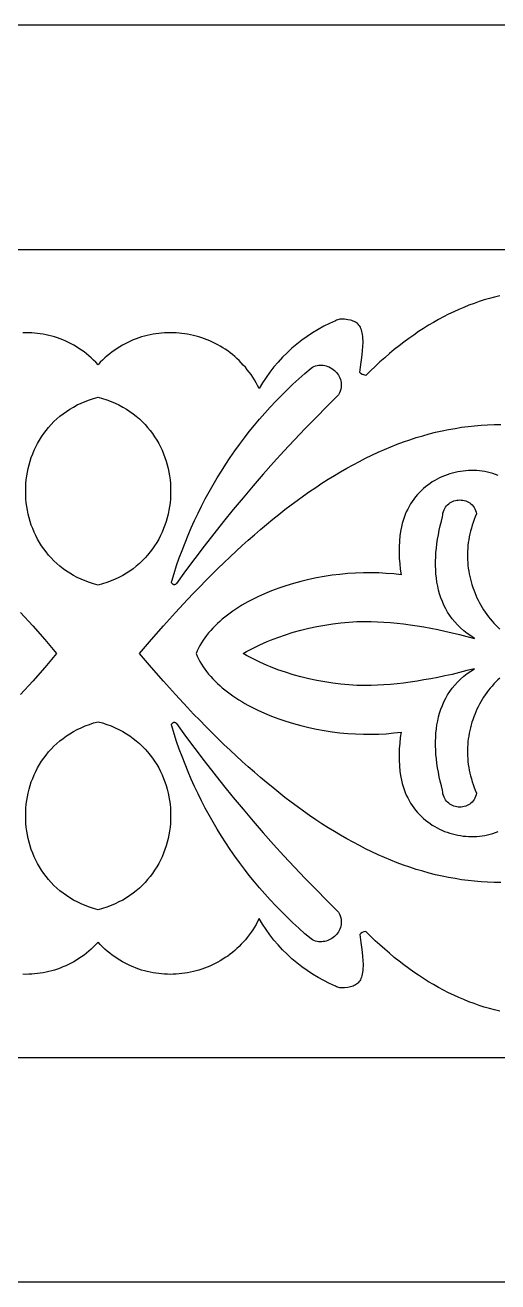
# Model space of a CAD drawing. Extents: x 1274 to 2074, y -191 to -51.
# Drawn here: x 1861.8 to 1914.4, y -190.5 to -50.5 of the extents above; entities that cross this region are included whole.
import ezdxf

# ---------------------------------------------------------------- set-up
doc = ezdxf.new("R2010")
doc.units = 0
doc.layers.add('LAYER_1', color=18, linetype='CONTINUOUS')

msp = doc.modelspace()

# ---------------------------------------------------------------- linework, layer by layer
at = {"layer": 'LAYER_1'}
for points in [[(2074.4, -190.54), (2074.4, -50.54), (1274.4, -50.54), (1274.4, -190.54)], [(1878.62, -112.73), (1878.58, -112.78), (1878.54, -112.82), (1878.49, -112.85), (1878.44, -112.87), (1878.39, -112.88), (1878.33, -112.88), (1878.28, -112.87), (1878.24, -112.85), (1878.19, -112.82), (1878.15, -112.79), (1878.12, -112.75), (1878.09, -112.7), (1878.07, -112.65), (1878.06, -112.6), (1878.07, -112.54), (1878.08, -112.48), (1878.35, -111.61), (1878.63, -110.75), (1878.92, -109.89), (1879.23, -109.05), (1879.56, -108.2), (1879.9, -107.37), (1880.25, -106.54), (1880.62, -105.72), (1881.01, -104.91), (1881.41, -104.11), (1881.82, -103.31), (1882.25, -102.52), (1882.69, -101.74), (1883.15, -100.97), (1883.62, -100.21), (1884.1, -99.45), (1884.6, -98.71), (1885.11, -97.97), (1885.63, -97.24), (1886.17, -96.53), (1886.72, -95.82), (1887.28, -95.12), (1887.86, -94.43), (1888.44, -93.76), (1889.05, -93.09), (1889.66, -92.44), (1890.29, -91.79), (1890.92, -91.16), (1891.57, -90.54), (1892.24, -89.93), (1892.91, -89.33), (1893.6, -88.74), (1893.76, -88.65), (1893.92, -88.57), (1894.09, -88.51), (1894.26, -88.46), (1894.43, -88.43), (1894.6, -88.42), (1894.78, -88.42), (1894.95, -88.43), (1895.12, -88.46), (1895.29, -88.5), (1895.45, -88.56), (1895.61, -88.62), (1895.77, -88.7), (1895.92, -88.79), (1896.06, -88.89), (1896.2, -89), (1896.32, -89.12), (1896.44, -89.25), (1896.55, -89.38), (1896.65, -89.53), (1896.73, -89.68), (1896.8, -89.84), (1896.86, -90.01), (1896.91, -90.18), (1896.94, -90.35), (1896.95, -90.54), (1896.95, -90.72), (1896.93, -90.91), (1896.89, -91.11), (1896.84, -91.31), (1896.76, -91.5), (1896.66, -91.71), (1896.59, -91.79), (1895.36, -93.01), (1894.15, -94.23), (1892.95, -95.47), (1891.76, -96.73), (1890.58, -97.99), (1889.43, -99.27), (1888.28, -100.56), (1887.15, -101.87), (1886.03, -103.18), (1884.93, -104.51), (1883.84, -105.85), (1882.77, -107.2), (1881.71, -108.57), (1880.66, -109.95), (1879.63, -111.33)], [(1869.89, -112.93), (1869.39, -112.79), (1868.91, -112.64), (1868.44, -112.46), (1867.99, -112.27), (1867.56, -112.06), (1867.14, -111.84), (1866.74, -111.6), (1866.36, -111.35), (1865.98, -111.09), (1865.63, -110.81), (1865.29, -110.52), (1864.97, -110.21), (1864.66, -109.89), (1864.37, -109.57), (1864.09, -109.23), (1863.83, -108.88), (1863.59, -108.53), (1863.36, -108.16), (1863.15, -107.79), (1862.95, -107.41), (1862.77, -107.02), (1862.6, -106.63), (1862.45, -106.23), (1862.32, -105.82), (1862.2, -105.41), (1862.1, -105), (1862.01, -104.58), (1861.94, -104.16), (1861.89, -103.74), (1861.85, -103.31), (1861.82, -102.89), (1861.82, -102.46), (1861.82, -102.03), (1861.85, -101.61), (1861.89, -101.18), (1861.94, -100.76), (1862.01, -100.34), (1862.1, -99.92), (1862.2, -99.51), (1862.32, -99.1), (1862.45, -98.69), (1862.6, -98.29), (1862.77, -97.9), (1862.95, -97.51), (1863.15, -97.13), (1863.36, -96.76), (1863.59, -96.39), (1863.83, -96.04), (1864.09, -95.69), (1864.37, -95.35), (1864.66, -95.02), (1864.97, -94.71), (1865.29, -94.4), (1865.63, -94.11), (1865.98, -93.83), (1866.36, -93.57), (1866.74, -93.32), (1867.14, -93.08), (1867.56, -92.85), (1867.99, -92.65), (1868.44, -92.46), (1868.91, -92.28), (1869.39, -92.13), (1869.89, -91.99), (1870.38, -92.13), (1870.86, -92.28), (1871.33, -92.46), (1871.78, -92.65), (1872.21, -92.85), (1872.63, -93.08), (1873.03, -93.32), (1873.42, -93.57), (1873.79, -93.83), (1874.14, -94.11), (1874.48, -94.4), (1874.8, -94.71), (1875.11, -95.02), (1875.4, -95.35), (1875.68, -95.69), (1875.94, -96.04), (1876.18, -96.39), (1876.41, -96.76), (1876.63, -97.13), (1876.82, -97.51), (1877, -97.9), (1877.17, -98.29), (1877.32, -98.69), (1877.45, -99.1), (1877.57, -99.51), (1877.67, -99.92), (1877.76, -100.34), (1877.83, -100.76), (1877.89, -101.18), (1877.93, -101.61), (1877.95, -102.03), (1877.96, -102.46), (1877.95, -102.89), (1877.93, -103.31), (1877.89, -103.74), (1877.83, -104.16), (1877.76, -104.58), (1877.67, -105), (1877.57, -105.41), (1877.45, -105.82), (1877.32, -106.23), (1877.17, -106.63), (1877, -107.02), (1876.82, -107.41), (1876.63, -107.79), (1876.41, -108.16), (1876.18, -108.53), (1875.94, -108.88), (1875.68, -109.23), (1875.4, -109.57), (1875.11, -109.89), (1874.8, -110.21), (1874.48, -110.52), (1874.14, -110.81), (1873.79, -111.09), (1873.42, -111.35), (1873.03, -111.6), (1872.63, -111.84), (1872.21, -112.06), (1871.78, -112.27), (1871.33, -112.46), (1870.86, -112.64), (1870.38, -112.79)], [(1869.89, -149.09), (1869.39, -148.95), (1868.91, -148.79), (1868.44, -148.62), (1867.99, -148.43), (1867.56, -148.22), (1867.14, -148), (1866.74, -147.76), (1866.36, -147.51), (1865.98, -147.24), (1865.63, -146.96), (1865.29, -146.67), (1864.97, -146.37), (1864.66, -146.05), (1864.37, -145.73), (1864.09, -145.39), (1863.83, -145.04), (1863.59, -144.68), (1863.36, -144.32), (1863.15, -143.95), (1862.95, -143.56), (1862.77, -143.18), (1862.6, -142.78), (1862.45, -142.38), (1862.32, -141.98), (1862.2, -141.57), (1862.1, -141.15), (1862.01, -140.74), (1861.94, -140.32), (1861.89, -139.89), (1861.85, -139.47), (1861.82, -139.04), (1861.82, -138.62), (1861.82, -138.19), (1861.85, -137.77), (1861.89, -137.34), (1861.94, -136.92), (1862.01, -136.5), (1862.1, -136.08), (1862.2, -135.67), (1862.32, -135.26), (1862.45, -134.85), (1862.6, -134.45), (1862.77, -134.06), (1862.95, -133.67), (1863.15, -133.29), (1863.36, -132.92), (1863.59, -132.55), (1863.83, -132.19), (1864.09, -131.85), (1864.37, -131.51), (1864.66, -131.18), (1864.97, -130.87), (1865.29, -130.56), (1865.63, -130.27), (1865.98, -129.99), (1866.36, -129.72), (1866.74, -129.47), (1867.14, -129.23), (1867.56, -129.01), (1867.99, -128.81), (1868.44, -128.61), (1868.91, -128.44), (1869.39, -128.28), (1869.89, -128.15), (1870.38, -128.28), (1870.86, -128.44), (1871.33, -128.61), (1871.78, -128.81), (1872.21, -129.01), (1872.63, -129.23), (1873.03, -129.47), (1873.42, -129.72), (1873.79, -129.99), (1874.14, -130.27), (1874.48, -130.56), (1874.8, -130.87), (1875.11, -131.18), (1875.4, -131.51), (1875.68, -131.85), (1875.94, -132.19), (1876.18, -132.55), (1876.41, -132.92), (1876.63, -133.29), (1876.82, -133.67), (1877, -134.06), (1877.17, -134.45), (1877.32, -134.85), (1877.45, -135.26), (1877.57, -135.67), (1877.67, -136.08), (1877.76, -136.5), (1877.83, -136.92), (1877.89, -137.34), (1877.93, -137.77), (1877.95, -138.19), (1877.96, -138.62), (1877.95, -139.04), (1877.93, -139.47), (1877.89, -139.89), (1877.83, -140.32), (1877.76, -140.74), (1877.67, -141.15), (1877.57, -141.57), (1877.45, -141.98), (1877.32, -142.38), (1877.17, -142.78), (1877, -143.18), (1876.82, -143.56), (1876.63, -143.95), (1876.41, -144.32), (1876.18, -144.68), (1875.94, -145.04), (1875.68, -145.39), (1875.4, -145.73), (1875.11, -146.05), (1874.8, -146.37), (1874.48, -146.67), (1874.14, -146.96), (1873.79, -147.24), (1873.42, -147.51), (1873.03, -147.76), (1872.63, -148), (1872.21, -148.22), (1871.78, -148.43), (1871.33, -148.62), (1870.86, -148.79), (1870.38, -148.95)], [(1878.08, -128.6), (1878.07, -128.54), (1878.06, -128.48), (1878.07, -128.42), (1878.09, -128.37), (1878.12, -128.33), (1878.15, -128.29), (1878.19, -128.26), (1878.24, -128.23), (1878.28, -128.21), (1878.33, -128.2), (1878.39, -128.2), (1878.44, -128.21), (1878.49, -128.22), (1878.54, -128.25), (1878.58, -128.29), (1878.62, -128.34), (1879.63, -129.74), (1880.66, -131.13), (1881.71, -132.51), (1882.77, -133.87), (1883.84, -135.23), (1884.93, -136.57), (1886.03, -137.89), (1887.15, -139.21), (1888.28, -140.51), (1889.43, -141.81), (1890.58, -143.08), (1891.76, -144.35), (1892.95, -145.6), (1894.15, -146.84), (1895.36, -148.07), (1896.59, -149.28), (1896.66, -149.37), (1896.76, -149.57), (1896.84, -149.77), (1896.89, -149.97), (1896.93, -150.16), (1896.95, -150.35), (1896.95, -150.54), (1896.94, -150.72), (1896.91, -150.9), (1896.86, -151.07), (1896.8, -151.24), (1896.73, -151.4), (1896.65, -151.55), (1896.55, -151.69), (1896.44, -151.83), (1896.32, -151.96), (1896.2, -152.08), (1896.06, -152.19), (1895.92, -152.29), (1895.77, -152.38), (1895.61, -152.45), (1895.45, -152.52), (1895.29, -152.57), (1895.12, -152.62), (1894.95, -152.64), (1894.78, -152.66), (1894.6, -152.66), (1894.43, -152.65), (1894.26, -152.62), (1894.09, -152.57), (1893.92, -152.51), (1893.76, -152.43), (1893.6, -152.34), (1892.91, -151.75), (1892.24, -151.15), (1891.57, -150.54), (1890.92, -149.92), (1890.29, -149.29), (1889.66, -148.64), (1889.05, -147.99), (1888.44, -147.32), (1887.86, -146.64), (1887.28, -145.96), (1886.72, -145.26), (1886.17, -144.55), (1885.63, -143.83), (1885.11, -143.11), (1884.6, -142.37), (1884.1, -141.63), (1883.62, -140.87), (1883.15, -140.11), (1882.69, -139.34), (1882.25, -138.56), (1881.82, -137.77), (1881.41, -136.97), (1881.01, -136.17), (1880.62, -135.35), (1880.25, -134.53), (1879.9, -133.71), (1879.56, -132.87), (1879.23, -132.03), (1878.92, -131.18), (1878.63, -130.33), (1878.35, -129.47)]]:
    msp.add_lwpolyline(points, close=True, dxfattribs=at)
for points in [[(1348.71, -75.54), (2000.1, -75.54)], [(1914.6, -80.69), (1914.02, -80.83), (1913.45, -80.98), (1912.88, -81.15), (1912.31, -81.33), (1911.74, -81.53), (1911.17, -81.75), (1910.61, -81.98), (1910.04, -82.22), (1909.48, -82.48), (1908.91, -82.75), (1908.35, -83.03), (1907.79, -83.34), (1907.23, -83.65), (1906.68, -83.98), (1906.12, -84.32), (1905.57, -84.68), (1905.02, -85.06), (1904.48, -85.44), (1903.93, -85.84), (1903.39, -86.26), (1902.85, -86.69), (1902.32, -87.13), (1901.79, -87.59), (1901.26, -88.06), (1900.73, -88.55), (1900.21, -89.05), (1899.69, -89.56), (1899.48, -89.51), (1899.3, -89.44), (1899.14, -89.35), (1899.01, -89.24), (1899.15, -88.36), (1899.25, -87.57), (1899.33, -86.87), (1899.37, -86.25), (1899.38, -85.97), (1899.38, -85.71), (1899.37, -85.46), (1899.35, -85.24), (1899.33, -85.02), (1899.3, -84.83), (1899.26, -84.65), (1899.21, -84.49), (1899.15, -84.33), (1899.09, -84.2), (1899.02, -84.07), (1898.93, -83.96), (1898.85, -83.86), (1898.75, -83.77), (1898.64, -83.69), (1898.53, -83.61), (1898.41, -83.55), (1898.27, -83.5), (1898.14, -83.45), (1897.99, -83.41), (1897.67, -83.35), (1897.32, -83.31), (1897.19, -83.29), (1897.06, -83.28), (1896.94, -83.29), (1896.81, -83.3), (1896.68, -83.33), (1896.56, -83.36), (1896.44, -83.41), (1896.32, -83.47), (1895.65, -83.77), (1895.01, -84.09), (1894.37, -84.44), (1893.75, -84.81), (1893.15, -85.21), (1892.57, -85.63), (1892, -86.07), (1891.45, -86.54), (1890.92, -87.03), (1890.41, -87.54), (1889.92, -88.07), (1889.45, -88.62), (1889.01, -89.19), (1888.58, -89.78), (1888.18, -90.38), (1887.81, -91.01), (1887.64, -90.69), (1887.47, -90.37), (1887.29, -90.06), (1887.1, -89.76), (1886.91, -89.47), (1886.7, -89.19), (1886.49, -88.92), (1886.28, -88.65), (1886.05, -88.4), (1885.82, -88.15), (1885.58, -87.91), (1885.34, -87.68), (1885.09, -87.46), (1884.84, -87.24), (1884.58, -87.04), (1884.31, -86.84), (1884.04, -86.65), (1883.76, -86.48), (1883.48, -86.31), (1883.2, -86.14), (1882.91, -85.99), (1882.62, -85.85), (1882.32, -85.72), (1882.03, -85.59), (1881.72, -85.47), (1881.42, -85.37), (1881.11, -85.27), (1880.8, -85.18), (1880.49, -85.1), (1880.17, -85.03), (1879.85, -84.97), (1879.54, -84.92), (1879.22, -84.88), (1878.9, -84.84), (1878.57, -84.82), (1878.25, -84.81), (1877.93, -84.8), (1877.61, -84.81), (1877.28, -84.82), (1876.96, -84.84), (1876.64, -84.88), (1876.32, -84.92), (1876, -84.97), (1875.68, -85.04), (1875.36, -85.11), (1875.04, -85.19), (1874.73, -85.28), (1874.42, -85.38), (1874.11, -85.49), (1873.8, -85.61), (1873.49, -85.75), (1873.19, -85.89), (1872.89, -86.04), (1872.6, -86.2), (1872.31, -86.37), (1872.02, -86.55), (1871.74, -86.74), (1871.46, -86.94), (1871.18, -87.15), (1870.91, -87.38), (1870.65, -87.61), (1870.39, -87.85), (1870.13, -88.1), (1869.89, -88.37), (1869.64, -88.1), (1869.38, -87.85), (1869.12, -87.61), (1868.86, -87.38), (1868.59, -87.15), (1868.32, -86.94), (1868.04, -86.74), (1867.75, -86.55), (1867.47, -86.37), (1867.17, -86.2), (1866.88, -86.04), (1866.58, -85.89), (1866.28, -85.75), (1865.97, -85.61), (1865.67, -85.49), (1865.36, -85.38), (1865.04, -85.28), (1864.73, -85.19), (1864.41, -85.11), (1864.09, -85.04), (1863.77, -84.97), (1863.45, -84.92), (1863.13, -84.88), (1862.81, -84.84), (1862.49, -84.82), (1862.17, -84.81), (1861.84, -84.8), (1861.52, -84.81)], [(1914.72, -146.04), (1913.99, -146.04), (1913.25, -146.01), (1912.52, -145.97), (1911.79, -145.91), (1911.07, -145.83), (1910.34, -145.74), (1909.62, -145.62), (1908.9, -145.49), (1908.18, -145.34), (1907.46, -145.18), (1906.74, -145), (1906.03, -144.8), (1905.31, -144.59), (1904.6, -144.35), (1903.89, -144.11), (1903.18, -143.84), (1902.48, -143.57), (1901.77, -143.27), (1901.07, -142.96), (1900.37, -142.64), (1899.67, -142.3), (1898.97, -141.94), (1898.27, -141.57), (1897.58, -141.19), (1896.88, -140.79), (1896.19, -140.37), (1895.49, -139.95), (1894.8, -139.5), (1894.11, -139.05), (1893.42, -138.58), (1892.74, -138.1), (1892.05, -137.6), (1891.37, -137.09), (1890.68, -136.57), (1890, -136.03), (1889.32, -135.48), (1888.63, -134.92), (1887.95, -134.35), (1887.28, -133.76), (1886.6, -133.17), (1885.92, -132.56), (1885.24, -131.94), (1884.57, -131.3), (1883.89, -130.66), (1883.22, -130.01), (1882.54, -129.34), (1881.87, -128.66), (1881.2, -127.97), (1880.52, -127.28), (1879.85, -126.57), (1878.51, -125.12), (1877.17, -123.63), (1875.84, -122.1), (1874.5, -120.54), (1875.84, -118.97), (1877.17, -117.45), (1878.51, -115.96), (1879.85, -114.51), (1880.52, -113.8), (1881.2, -113.1), (1881.87, -112.42), (1882.54, -111.74), (1883.22, -111.07), (1883.89, -110.42), (1884.57, -109.77), (1885.24, -109.14), (1885.92, -108.52), (1886.6, -107.91), (1887.28, -107.31), (1887.95, -106.73), (1888.63, -106.15), (1889.32, -105.59), (1890, -105.05), (1890.68, -104.51), (1891.37, -103.99), (1892.05, -103.48), (1892.74, -102.98), (1893.42, -102.5), (1894.11, -102.03), (1894.8, -101.57), (1895.49, -101.13), (1896.19, -100.7), (1896.88, -100.29), (1897.58, -99.89), (1898.27, -99.51), (1898.97, -99.14), (1899.67, -98.78), (1900.37, -98.44), (1901.07, -98.12), (1901.77, -97.81), (1902.48, -97.51), (1903.18, -97.23), (1903.89, -96.97), (1904.6, -96.72), (1905.31, -96.49), (1906.03, -96.28), (1906.74, -96.08), (1907.46, -95.9), (1908.18, -95.73), (1908.9, -95.59), (1909.62, -95.46), (1910.34, -95.34), (1911.07, -95.25), (1911.79, -95.17), (1912.52, -95.11), (1913.25, -95.06), (1913.99, -95.04), (1914.72, -95.03)], [(1914.42, -100.7), (1914.13, -100.59), (1913.84, -100.5), (1913.55, -100.41), (1913.25, -100.34), (1912.95, -100.28), (1912.65, -100.23), (1912.35, -100.2), (1912.04, -100.17), (1911.74, -100.16), (1911.43, -100.15), (1911.13, -100.16), (1910.82, -100.18), (1910.52, -100.21), (1910.22, -100.25), (1909.92, -100.3), (1909.62, -100.37), (1909.33, -100.44), (1909.03, -100.53), (1908.74, -100.62), (1908.46, -100.73), (1908.17, -100.85), (1907.9, -100.97), (1907.62, -101.11), (1907.36, -101.26), (1907.09, -101.42), (1906.84, -101.59), (1906.59, -101.78), (1906.34, -101.97), (1906.11, -102.17), (1905.88, -102.38), (1905.65, -102.6), (1905.44, -102.84), (1905.24, -103.08), (1905.04, -103.33), (1904.85, -103.6), (1904.67, -103.87), (1904.51, -104.15), (1904.35, -104.45), (1904.2, -104.75), (1904.07, -105.07), (1903.95, -105.39), (1903.83, -105.72), (1903.74, -106.07), (1903.65, -106.42), (1903.58, -106.78), (1903.49, -107.4), (1903.44, -108.03), (1903.41, -108.66), (1903.4, -109.28), (1903.42, -109.91), (1903.46, -110.54), (1903.52, -111.16), (1903.61, -111.78), (1902.8, -111.68), (1901.97, -111.61), (1901.13, -111.56), (1900.28, -111.54), (1899.42, -111.55), (1898.55, -111.58), (1897.68, -111.64), (1896.8, -111.72), (1895.93, -111.83), (1895.05, -111.96), (1894.19, -112.12), (1893.33, -112.3), (1892.47, -112.5), (1891.63, -112.73), (1890.8, -112.99), (1889.99, -113.26), (1889.19, -113.56), (1888.41, -113.88), (1887.66, -114.22), (1887.29, -114.4), (1886.93, -114.59), (1886.57, -114.78), (1886.22, -114.97), (1885.88, -115.17), (1885.54, -115.38), (1885.22, -115.59), (1884.9, -115.81), (1884.58, -116.03), (1884.28, -116.25), (1883.99, -116.49), (1883.7, -116.72), (1883.42, -116.96), (1883.16, -117.21), (1882.9, -117.46), (1882.65, -117.72), (1882.42, -117.98), (1882.19, -118.24), (1881.97, -118.52), (1881.77, -118.79), (1881.58, -119.07), (1881.39, -119.36), (1881.22, -119.64), (1881.07, -119.94), (1880.92, -120.24), (1880.79, -120.54), (1880.92, -120.84), (1881.07, -121.14), (1881.22, -121.43), (1881.39, -121.72), (1881.58, -122.01), (1881.77, -122.29), (1881.97, -122.56), (1882.19, -122.83), (1882.42, -123.1), (1882.65, -123.36), (1882.9, -123.62), (1883.16, -123.87), (1883.42, -124.11), (1883.7, -124.35), (1883.99, -124.59), (1884.28, -124.82), (1884.58, -125.05), (1884.9, -125.27), (1885.22, -125.49), (1885.54, -125.7), (1885.88, -125.9), (1886.22, -126.11), (1886.57, -126.3), (1886.93, -126.49), (1887.29, -126.68), (1887.66, -126.86), (1888.41, -127.2), (1889.19, -127.52), (1889.99, -127.82), (1890.8, -128.09), (1891.63, -128.34), (1892.47, -128.57), (1893.33, -128.78), (1894.19, -128.96), (1895.05, -129.12), (1895.93, -129.25), (1896.8, -129.36), (1897.68, -129.44), (1898.55, -129.5), (1899.42, -129.53), (1900.28, -129.54), (1901.13, -129.52), (1901.97, -129.47), (1902.8, -129.39), (1903.61, -129.29), (1903.52, -129.91), (1903.46, -130.54), (1903.42, -131.17), (1903.4, -131.79), (1903.41, -132.42), (1903.44, -133.05), (1903.49, -133.67), (1903.58, -134.3), (1903.65, -134.66), (1903.74, -135.01), (1903.83, -135.36), (1903.95, -135.69), (1904.07, -136.01), (1904.2, -136.33), (1904.35, -136.63), (1904.51, -136.92), (1904.67, -137.21), (1904.85, -137.48), (1905.04, -137.74), (1905.24, -138), (1905.44, -138.24), (1905.65, -138.47), (1905.88, -138.7), (1906.11, -138.91), (1906.34, -139.11), (1906.59, -139.3), (1906.84, -139.48), (1907.09, -139.65), (1907.36, -139.81), (1907.62, -139.96), (1907.9, -140.1), (1908.17, -140.23), (1908.46, -140.35), (1908.74, -140.46), (1909.03, -140.55), (1909.33, -140.64), (1909.62, -140.71), (1909.92, -140.77), (1910.22, -140.83), (1910.52, -140.87), (1910.82, -140.9), (1911.13, -140.92), (1911.43, -140.92), (1911.74, -140.92), (1912.04, -140.91), (1912.35, -140.88), (1912.65, -140.84), (1912.95, -140.8), (1913.25, -140.74), (1913.55, -140.66), (1913.84, -140.58), (1914.13, -140.49), (1914.42, -140.38)], [(1914.62, -123.27), (1914.39, -123.48), (1914.17, -123.7), (1913.95, -123.93), (1913.75, -124.16), (1913.55, -124.4), (1913.35, -124.64), (1913.16, -124.89), (1912.98, -125.14), (1912.81, -125.4), (1912.65, -125.66), (1912.49, -125.93), (1912.34, -126.2), (1912.19, -126.48), (1912.06, -126.75), (1911.93, -127.04), (1911.81, -127.32), (1911.7, -127.61), (1911.6, -127.91), (1911.5, -128.2), (1911.41, -128.5), (1911.33, -128.81), (1911.26, -129.11), (1911.2, -129.42), (1911.15, -129.73), (1911.1, -130.04), (1911.06, -130.35), (1911.04, -130.66), (1911.02, -130.98), (1911.01, -131.3), (1911.01, -131.61), (1911.02, -131.93), (1911.04, -132.25), (1911.06, -132.57), (1911.1, -132.9), (1911.15, -133.22), (1911.21, -133.54), (1911.27, -133.86), (1911.35, -134.18), (1911.44, -134.5), (1911.53, -134.82), (1911.64, -135.14), (1911.76, -135.45), (1911.88, -135.77), (1912.02, -136.08), (1911.97, -136.29), (1911.91, -136.48), (1911.83, -136.65), (1911.74, -136.81), (1911.63, -136.96), (1911.52, -137.09), (1911.39, -137.21), (1911.26, -137.31), (1911.11, -137.4), (1910.96, -137.48), (1910.81, -137.54), (1910.65, -137.59), (1910.49, -137.62), (1910.32, -137.64), (1910.16, -137.65), (1909.99, -137.64), (1909.82, -137.62), (1909.66, -137.59), (1909.5, -137.54), (1909.35, -137.48), (1909.2, -137.41), (1909.05, -137.32), (1908.92, -137.22), (1908.79, -137.11), (1908.67, -136.99), (1908.57, -136.85), (1908.48, -136.7), (1908.4, -136.54), (1908.33, -136.37), (1908.28, -136.18), (1908.25, -135.98), (1908.23, -135.77), (1908.1, -135.27), (1907.98, -134.77), (1907.87, -134.26), (1907.77, -133.76), (1907.68, -133.26), (1907.61, -132.77), (1907.55, -132.27), (1907.5, -131.78), (1907.47, -131.3), (1907.46, -130.81), (1907.46, -130.34), (1907.47, -129.86), (1907.5, -129.4), (1907.55, -128.94), (1907.61, -128.48), (1907.69, -128.04), (1907.79, -127.6), (1907.91, -127.17), (1908.05, -126.74), (1908.21, -126.33), (1908.39, -125.92), (1908.59, -125.53), (1908.8, -125.14), (1909.05, -124.77), (1909.31, -124.41), (1909.59, -124.06), (1909.9, -123.72), (1910.23, -123.39), (1910.59, -123.08), (1910.97, -122.78), (1911.37, -122.5), (1911.8, -122.23), (1910.95, -122.45), (1910.12, -122.66), (1909.3, -122.86), (1908.49, -123.04), (1907.7, -123.2), (1906.92, -123.36), (1906.15, -123.49), (1905.39, -123.62), (1904.64, -123.73), (1903.9, -123.83), (1903.17, -123.91), (1902.44, -123.98), (1901.71, -124.03), (1901, -124.07), (1900.28, -124.1), (1899.57, -124.12), (1898.69, -124.09), (1897.8, -124.03), (1896.91, -123.95), (1896.01, -123.84), (1895.12, -123.7), (1894.23, -123.54), (1893.34, -123.35), (1892.47, -123.14), (1891.6, -122.9), (1890.75, -122.63), (1889.91, -122.34), (1889.09, -122.03), (1888.69, -121.86), (1888.29, -121.69), (1887.9, -121.51), (1887.52, -121.33), (1887.14, -121.14), (1886.77, -120.95), (1886.4, -120.75), (1886.05, -120.54), (1886.4, -120.33), (1886.77, -120.13), (1887.14, -119.94), (1887.52, -119.75), (1887.9, -119.56), (1888.29, -119.39), (1888.69, -119.21), (1889.09, -119.05), (1889.91, -118.74), (1890.75, -118.45), (1891.6, -118.18), (1892.47, -117.94), (1893.34, -117.73), (1894.23, -117.54), (1895.12, -117.38), (1896.01, -117.24), (1896.91, -117.13), (1897.8, -117.05), (1898.69, -116.99), (1899.57, -116.96), (1900.28, -116.98), (1901, -117), (1901.71, -117.05), (1902.44, -117.1), (1903.17, -117.17), (1903.9, -117.25), (1904.64, -117.35), (1905.39, -117.46), (1906.15, -117.58), (1906.92, -117.72), (1907.7, -117.87), (1908.49, -118.04), (1909.3, -118.22), (1910.12, -118.42), (1910.95, -118.63), (1911.8, -118.85), (1911.37, -118.58), (1910.97, -118.3), (1910.59, -118), (1910.23, -117.68), (1909.9, -117.36), (1909.59, -117.02), (1909.31, -116.67), (1909.05, -116.31), (1908.8, -115.93), (1908.59, -115.55), (1908.39, -115.15), (1908.21, -114.75), (1908.05, -114.34), (1907.91, -113.91), (1907.79, -113.48), (1907.69, -113.04), (1907.61, -112.59), (1907.55, -112.14), (1907.5, -111.68), (1907.47, -111.21), (1907.46, -110.74), (1907.46, -110.26), (1907.47, -109.78), (1907.5, -109.29), (1907.55, -108.8), (1907.61, -108.31), (1907.68, -107.81), (1907.77, -107.31), (1907.87, -106.81), (1907.98, -106.31), (1908.1, -105.81), (1908.23, -105.3), (1908.25, -105.09), (1908.28, -104.9), (1908.33, -104.71), (1908.4, -104.54), (1908.48, -104.38), (1908.57, -104.23), (1908.67, -104.09), (1908.79, -103.97), (1908.92, -103.85), (1909.05, -103.76), (1909.2, -103.67), (1909.35, -103.6), (1909.5, -103.54), (1909.66, -103.49), (1909.82, -103.46), (1909.99, -103.44), (1910.16, -103.43), (1910.32, -103.44), (1910.49, -103.46), (1910.65, -103.49), (1910.81, -103.54), (1910.96, -103.6), (1911.11, -103.67), (1911.26, -103.76), (1911.39, -103.87), (1911.52, -103.99), (1911.63, -104.12), (1911.74, -104.26), (1911.83, -104.42), (1911.91, -104.6), (1911.97, -104.79), (1912.02, -104.99), (1911.88, -105.31), (1911.76, -105.62), (1911.64, -105.94), (1911.53, -106.26), (1911.44, -106.58), (1911.35, -106.9), (1911.27, -107.22), (1911.21, -107.54), (1911.15, -107.86), (1911.1, -108.18), (1911.06, -108.5), (1911.04, -108.82), (1911.02, -109.14), (1911.01, -109.46), (1911.01, -109.78), (1911.02, -110.1), (1911.04, -110.41), (1911.06, -110.73), (1911.1, -111.04), (1911.15, -111.35), (1911.2, -111.66), (1911.26, -111.97), (1911.33, -112.27), (1911.41, -112.57), (1911.5, -112.87), (1911.6, -113.17), (1911.7, -113.46), (1911.81, -113.75), (1911.93, -114.04), (1912.06, -114.32), (1912.19, -114.6), (1912.34, -114.88), (1912.49, -115.15), (1912.65, -115.42), (1912.81, -115.68), (1912.98, -115.94), (1913.16, -116.19), (1913.35, -116.44), (1913.55, -116.68), (1913.75, -116.92), (1913.95, -117.15), (1914.17, -117.38), (1914.39, -117.6), (1914.62, -117.81)], [(1861.26, -115.96), (1862.6, -117.45), (1863.94, -118.97), (1865.27, -120.54), (1863.94, -122.1), (1862.6, -123.63), (1861.26, -125.12)], [(1914.6, -160.39), (1914.02, -160.25), (1913.45, -160.1), (1912.88, -159.93), (1912.31, -159.74), (1911.74, -159.54), (1911.17, -159.33), (1910.61, -159.1), (1910.04, -158.86), (1909.48, -158.6), (1908.91, -158.33), (1908.35, -158.04), (1907.79, -157.74), (1907.23, -157.43), (1906.68, -157.1), (1906.12, -156.75), (1905.57, -156.39), (1905.02, -156.02), (1904.48, -155.63), (1903.93, -155.23), (1903.39, -154.82), (1902.85, -154.39), (1902.32, -153.94), (1901.79, -153.49), (1901.26, -153.01), (1900.73, -152.53), (1900.21, -152.03), (1899.69, -151.51), (1899.48, -151.56), (1899.3, -151.63), (1899.14, -151.73), (1899.01, -151.84), (1899.15, -152.72), (1899.25, -153.51), (1899.33, -154.21), (1899.37, -154.83), (1899.38, -155.11), (1899.38, -155.37), (1899.37, -155.61), (1899.35, -155.84), (1899.33, -156.05), (1899.3, -156.25), (1899.26, -156.43), (1899.21, -156.59), (1899.15, -156.74), (1899.09, -156.88), (1899.02, -157.01), (1898.93, -157.12), (1898.85, -157.22), (1898.75, -157.31), (1898.64, -157.39), (1898.53, -157.46), (1898.41, -157.52), (1898.27, -157.58), (1898.14, -157.63), (1897.99, -157.67), (1897.67, -157.73), (1897.32, -157.77), (1897.19, -157.79), (1897.06, -157.79), (1896.94, -157.79), (1896.81, -157.78), (1896.68, -157.75), (1896.56, -157.71), (1896.44, -157.66), (1896.32, -157.6), (1895.65, -157.31), (1895.01, -156.98), (1894.37, -156.64), (1893.75, -156.26), (1893.15, -155.87), (1892.57, -155.45), (1892, -155), (1891.45, -154.54), (1890.92, -154.05), (1890.41, -153.54), (1889.92, -153.01), (1889.45, -152.46), (1889.01, -151.89), (1888.58, -151.3), (1888.18, -150.69), (1887.81, -150.07), (1887.64, -150.39), (1887.47, -150.71), (1887.29, -151.01), (1887.1, -151.31), (1886.91, -151.6), (1886.7, -151.89), (1886.49, -152.16), (1886.28, -152.42), (1886.05, -152.68), (1885.82, -152.93), (1885.58, -153.17), (1885.34, -153.4), (1885.09, -153.62), (1884.84, -153.84), (1884.58, -154.04), (1884.31, -154.24), (1884.04, -154.42), (1883.76, -154.6), (1883.48, -154.77), (1883.2, -154.93), (1882.91, -155.08), (1882.62, -155.23), (1882.32, -155.36), (1882.03, -155.49), (1881.72, -155.6), (1881.42, -155.71), (1881.11, -155.81), (1880.8, -155.9), (1880.49, -155.98), (1880.17, -156.05), (1879.85, -156.11), (1879.54, -156.16), (1879.22, -156.2), (1878.9, -156.23), (1878.57, -156.26), (1878.25, -156.27), (1877.93, -156.28), (1877.61, -156.27), (1877.28, -156.26), (1876.96, -156.23), (1876.64, -156.2), (1876.32, -156.16), (1876, -156.1), (1875.68, -156.04), (1875.36, -155.97), (1875.04, -155.89), (1874.73, -155.8), (1874.42, -155.7), (1874.11, -155.58), (1873.8, -155.46), (1873.49, -155.33), (1873.19, -155.19), (1872.89, -155.04), (1872.6, -154.88), (1872.31, -154.71), (1872.02, -154.53), (1871.74, -154.34), (1871.46, -154.13), (1871.18, -153.92), (1870.91, -153.7), (1870.65, -153.47), (1870.39, -153.23), (1870.13, -152.97), (1869.89, -152.71), (1869.64, -152.97), (1869.38, -153.23), (1869.12, -153.47), (1868.86, -153.7), (1868.59, -153.92), (1868.32, -154.13), (1868.04, -154.34), (1867.75, -154.53), (1867.47, -154.71), (1867.17, -154.88), (1866.88, -155.04), (1866.58, -155.19), (1866.28, -155.33), (1865.97, -155.46), (1865.67, -155.58), (1865.36, -155.7), (1865.04, -155.8), (1864.73, -155.89), (1864.41, -155.97), (1864.09, -156.04), (1863.77, -156.1), (1863.45, -156.16), (1863.13, -156.2), (1862.81, -156.23), (1862.49, -156.26), (1862.17, -156.27), (1861.84, -156.28), (1861.52, -156.27)], [(1348.71, -165.54), (2000.1, -165.54)]]:
    msp.add_lwpolyline(points, dxfattribs=at)

doc.saveas('drawing.dxf')
